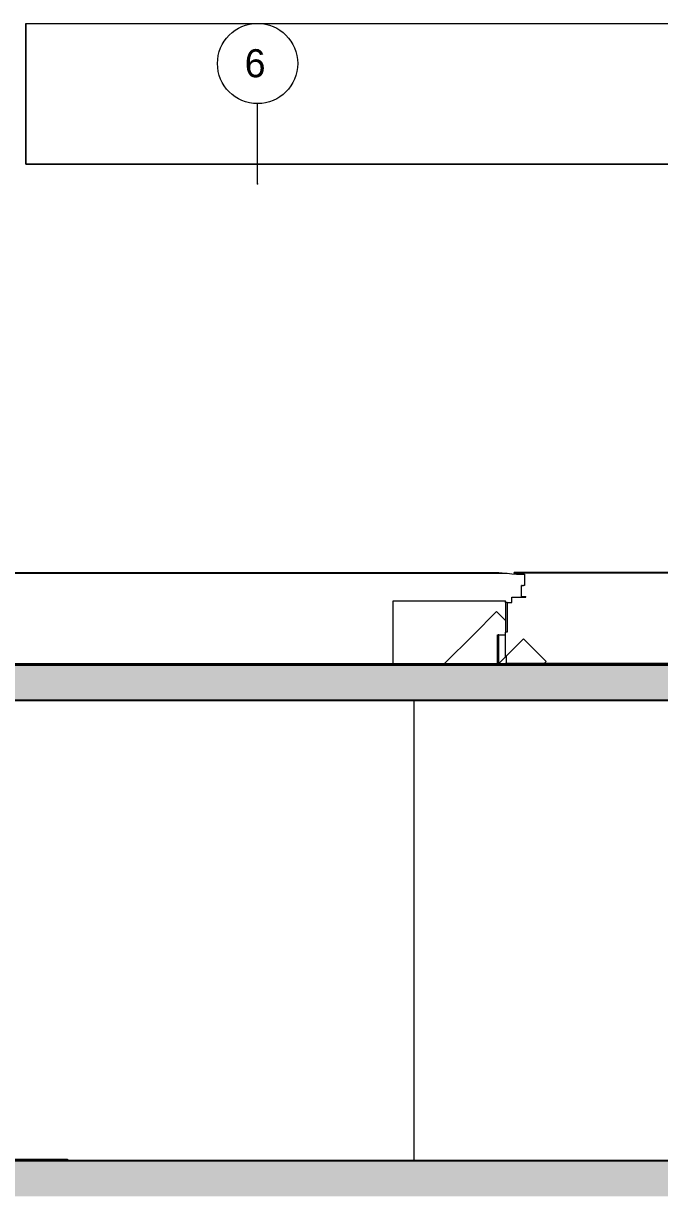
# Model space of a CAD drawing. Header units: metres. Extents: x -35.8 to 4.8, y -7.2 to 21.5.
# Drawn here: x -13.46 to -9.49, y 14.2 to 21.5 of the extents above; entities that cross this region are included whole.
import ezdxf

# ---------------------------------------------------------------- set-up
doc = ezdxf.new("R2010")
doc.units = ezdxf.units.M
doc.header["$MEASUREMENT"] = 0
doc.header["$XCLIPFRAME"] = 0
doc.set_wipeout_variables(frame=1)
doc.linetypes.add('Raster', pattern=[0.004, 0.002, -0.001, 0, -0.001])
doc.linetypes.add('Wipeout_Contour', pattern=[1, 0, -1])
for name, color, linetype in [('A_Schnitt A Lift RB_1_0', 7, 'Continuous'), ('A_Schnitt A Lift RB_1_000 Achsraster', 7, 'Continuous'), ('A_Schnitt A Lift RB_1_110 Wand Aussen', 7, 'Continuous'), ('A_Schnitt A Lift RB_1_120 Wand Innen tragend', 7, 'Continuous'), ('A_Schnitt A Lift RB_1_140 Brüstung', 7, 'Continuous'), ('A_Schnitt A Lift RB_1_210 Decke', 7, 'Continuous'), ('A_Schnitt A Lift RB_1_310 Dachkonstruktion massiv', 7, 'Continuous'), ('A_Schnitt A Lift RB_1_415_Aufbauten Pdf', 7, 'Continuous')]:
    doc.layers.add(name, color=color, linetype=linetype)
doc.styles.add('ERSTELLTER_STIL_1', font='')
doc.styles.get('ERSTELLTER_STIL_1').set_extended_font_data('Eurostile')
picture_1 = doc.add_image_def('image15.tif', size_in_pixel=(2176, 208))

msp = doc.modelspace()

# ---------------------------------------------------------------- hatches: boundary and pattern name
at = {"layer": 'A_Schnitt A Lift RB_1_210 Decke', "linetype": 'Continuous', "lineweight": 0, "true_color": 0x000000}
for points in [[(-14.87, 17.28), (-11.7, 17.28), (-11.7, 17.5), (-14.87, 17.5)], [(-11.7, 17.28), (-8.775, 17.28), (-8.775, 17.5), (-11.7, 17.5)], [(-14.87, 14.41), (-14.87, 14.19), (-11.7, 14.19), (-11.7, 14.41)], [(-11.7, 14.19), (-8.775, 14.19), (-8.775, 14.41), (-11.7, 14.41)]]:
    msp.add_hatch(color=18, dxfattribs=at).paths.add_polyline_path(points)

# ---------------------------------------------------------------- linework, layer by layer
at = {"layer": 'A_Schnitt A Lift RB_1_000 Achsraster', "color": 5, "linetype": 'Raster', "lineweight": 0, "ltscale": 1000}
msp.add_point((-12, 20.5), dxfattribs=at)
msp.add_point((-12, 20.5), dxfattribs=at)
at = {"layer": 'A_Schnitt A Lift RB_1_110 Wand Aussen', "color": 7, "linetype": 'Continuous', "lineweight": 18, "ltscale": 1000}
for p, q in [((-11.155, 17.9), (-10.4546, 17.9)), ((-11.155, 17.69), (-11.155, 17.9)), ((-10.4546, 17.89), (-10.4546, 17.9)), ((-10.6545, 17.69), (-10.5109, 17.8336)), ((-10.4546, 17.7773), (-10.5109, 17.8336)), ((-11.155, 17.51), (-11.155, 17.69)), ((-10.8344, 17.51), (-10.6545, 17.69)), ((-11.155, 17.5), (-11.155, 17.51)), ((-10.8444, 17.5), (-10.8344, 17.51)), ((-13.545, 14.42), (-13.185, 14.42)), ((-13.185, 14.42), (-13.185, 14.41))]:
    msp.add_line(p, q, dxfattribs=at)
at = {"layer": 'A_Schnitt A Lift RB_1_120 Wand Innen tragend', "color": 7, "linetype": 'Continuous', "lineweight": 18, "ltscale": 1000}
msp.add_line((-11.025, 17.28), (-11.025, 14.41), dxfattribs=at)
at = {"layer": 'A_Schnitt A Lift RB_1_140 Brüstung', "color": 7, "linetype": 'Continuous', "lineweight": 18, "ltscale": 1000}
for p, q in [((-14.87, 18.0771), (-10.4946, 18.0771)), ((-14.83, 18.0736), (-10.4546, 18.0736)), ((-10.4946, 18.0771), (-10.4546, 18.0736)), ((-10.4546, 18.0736), (-10.4446, 18.0727)), ((-10.4446, 18.0727), (-10.4146, 18.0701)), ((-10.4146, 18.0701), (-10.3861, 18.0676)), ((-10.4, 18.0736), (-10.4, 18.0771)), ((-8.955, 18.0771), (-10.4, 18.0771)), ((-10.4, 18.0736), (-10.4, 18.0727)), ((-8.955, 18.0736), (-10.4, 18.0736)), ((-10.4, 18.0727), (-10.4, 18.0688)), ((-10.3861, 18.0676), (-10.3787, 18.0676)), ((-10.3787, 18.0676), (-10.3746, 18.0676)), ((-10.3746, 18.0676), (-10.3508, 18.0676)), ((-10.3508, 18.0676), (-10.3454, 18.0676)), ((-10.3454, 18.0676), (-10.3418, 18.0676)), ((-10.3418, 18.0676), (-10.3364, 18.0676)), ((-10.3364, 18.0676), (-10.3364, 17.9968)), ((-10.3508, 17.9968), (-10.3546, 17.9968)), ((-10.3546, 17.9647), (-10.3546, 17.9968)), ((-10.3546, 17.9547), (-10.3546, 17.9647)), ((-10.3508, 17.9968), (-10.3454, 17.9968)), ((-10.3454, 17.9968), (-10.3418, 17.9968)), ((-10.3364, 17.9968), (-10.3418, 17.9968)), ((-10.4446, 17.89), (-10.4546, 17.89)), ((-10.4546, 17.89), (-10.4546, 17.7057)), ((-10.4446, 17.89), (-10.4146, 17.89)), ((-10.4446, 17.89), (-10.4446, 17.705)), ((-10.4146, 17.9228), (-10.3277, 17.9228)), ((-10.4146, 17.89), (-10.4146, 17.9228)), ((-10.3546, 17.9545), (-10.3546, 17.9547)), ((-10.3546, 17.9497), (-10.3546, 17.9545)), ((-10.3546, 17.9361), (-10.3546, 17.9497)), ((-10.3546, 17.9278), (-10.3546, 17.9361)), ((-10.3546, 17.9278), (-10.3327, 17.9278)), ((-10.3327, 17.9278), (-10.3277, 17.9278)), ((-10.3277, 17.9228), (-10.3277, 17.9278)), ((-10.5045, 17.51), (-10.5045, 17.69)), ((-10.5045, 17.69), (-10.4996, 17.69)), ((-10.4946, 17.69), (-10.4995, 17.69)), ((-10.4946, 17.5105), (-10.4946, 17.69)), ((-10.4946, 17.69), (-10.4546, 17.69)), ((-10.4546, 17.705), (-10.4546, 17.7057)), ((-10.4546, 17.69), (-10.4546, 17.705)), ((-10.4446, 17.705), (-10.4546, 17.705)), ((-10.4546, 17.5505), (-10.4546, 17.69)), ((-10.4546, 17.69), (-10.4546, 17.69)), ((-14.87, 17.51), (-11.155, 17.51)), ((-11.155, 17.51), (-10.8344, 17.51)), ((-10.8344, 17.51), (-10.5045, 17.51)), ((-10.2122, 17.51), (-10.4546, 17.51)), ((-8.955, 17.51), (-10.2122, 17.51))]:
    msp.add_line(p, q, dxfattribs=at)
at = {"layer": 'A_Schnitt A Lift RB_1_210 Decke', "color": 7, "linetype": 'Continuous', "lineweight": 25, "ltscale": 1000, "flags": 128}
for points in [[(-8.775, 17.5), (-11.7, 17.5), (-14.87, 17.5)], [(-8.955, 17.28), (-11.7, 17.28), (-14.69, 17.28)], [(-8.955, 14.41), (-11.7, 14.41), (-14.69, 14.41)]]:
    msp.add_lwpolyline(points, dxfattribs=at)
at = {"layer": 'A_Schnitt A Lift RB_1_310 Dachkonstruktion massiv', "color": 7, "linetype": 'Continuous', "lineweight": 18, "ltscale": 1000}
for p, q in [((-10.4495, 17.5555), (-10.3412, 17.6639)), ((-10.3412, 17.6639), (-10.1997, 17.5225)), ((-10.495, 17.51), (-10.4495, 17.5555)), ((-10.4495, 17.5555), (-10.4495, 17.51)), ((-10.2122, 17.51), (-10.1997, 17.5225)), ((-10.505, 17.5), (-10.4953, 17.5098)), ((-10.4953, 17.5098), (-10.495, 17.51)), ((-10.495, 17.51), (-10.4495, 17.51)), ((-10.4546, 17.5), (-10.4546, 17.51)), ((-10.2122, 17.51), (-10.4495, 17.51)), ((-10.2222, 17.5), (-10.2122, 17.51)), ((-13.3022, 14.42), (-13.3122, 14.41))]:
    msp.add_line(p, q, dxfattribs=at)
msp.add_point((-10.495, 17.51), dxfattribs=at)

# ---------------------------------------------------------------- wipeouts: each hides what was drawn before it
at = {"color": 254, "linetype": 'Wipeout_Contour', "lineweight": 0, "ltscale": 93.115833}
msp.add_wipeout([(-4.2371, 21.5), (-13.446, 21.5), (-13.446, 20.623), (-4.2371, 20.623)], dxfattribs=at).dxf.layer = 'A_Schnitt A Lift RB_1_415_Aufbauten Pdf'

# ---------------------------------------------------------------- next in the draw order: linework, layer by layer
at = {"layer": 'A_Schnitt A Lift RB_1_0', "color": 7, "linetype": 'Continuous', "lineweight": 13, "ltscale": 1000, "flags": 128}
msp.add_lwpolyline([(-13.446, 21.5), (-13.446, 20.623), (-4.2371, 20.623), (-4.2371, 21.5)], dxfattribs=at)
at = {"layer": 'A_Schnitt A Lift RB_1_000 Achsraster', "color": 5, "linetype": 'Raster', "lineweight": 0, "ltscale": 1000}
msp.add_line((-12, 20.5), (-12, 21), dxfattribs=at)
at = {"layer": 'A_Schnitt A Lift RB_1_000 Achsraster', "color": 5, "linetype": 'Continuous', "lineweight": 0, "ltscale": 1000}
msp.add_circle((-12, 21.25), 0.25, dxfattribs=at)

# ---------------------------------------------------------------- next in the draw order: texts
at = {"layer": 'A_Schnitt A Lift RB_1_000 Achsraster', "color": 5, "linetype": 'Continuous', "lineweight": 0, "insert": (-12.0805, 21.3393), "char_height": 0.175, "attachment_point": 1, "style": 'ERSTELLTER_STIL_1'}
msp.add_mtext('\\A1;{\\pql;\\pt0;\\fEurostile|b0|i0|c0|p0;\\W1.000000;6}', dxfattribs=at)

# ---------------------------------------------------------------- next in the draw order: pictures from other files: only their frames are drawn
at = {"layer": 'A_Schnitt A Lift RB_1_0', "color": 7, "lineweight": 13}
image = msp.add_image(picture_1, insert=(-13.446, 20.623), size_in_units=(9.209, 0.877), dxfattribs=at)
image.set_boundary_path([(-0.5, -0.5), (2175.5, 207.5)])

doc.saveas('drawing.dxf')
